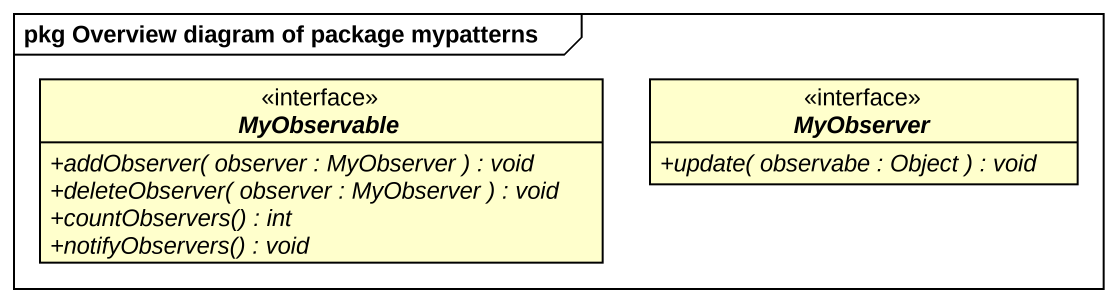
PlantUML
@startuml
mainframe pkg Overview diagram of package mypatterns
hide circle
hide empty members
skinparam classAttributeIconSize 0
interface MyObservable {
  {abstract} +addObserver( observer : MyObserver ) : void
  {abstract} +deleteObserver( observer : MyObserver ) : void
  {abstract} +countObservers() : int
  {abstract} +notifyObservers() : void
}
interface MyObserver {
  {abstract} +update( observabe : Object ) : void
}
@enduml
